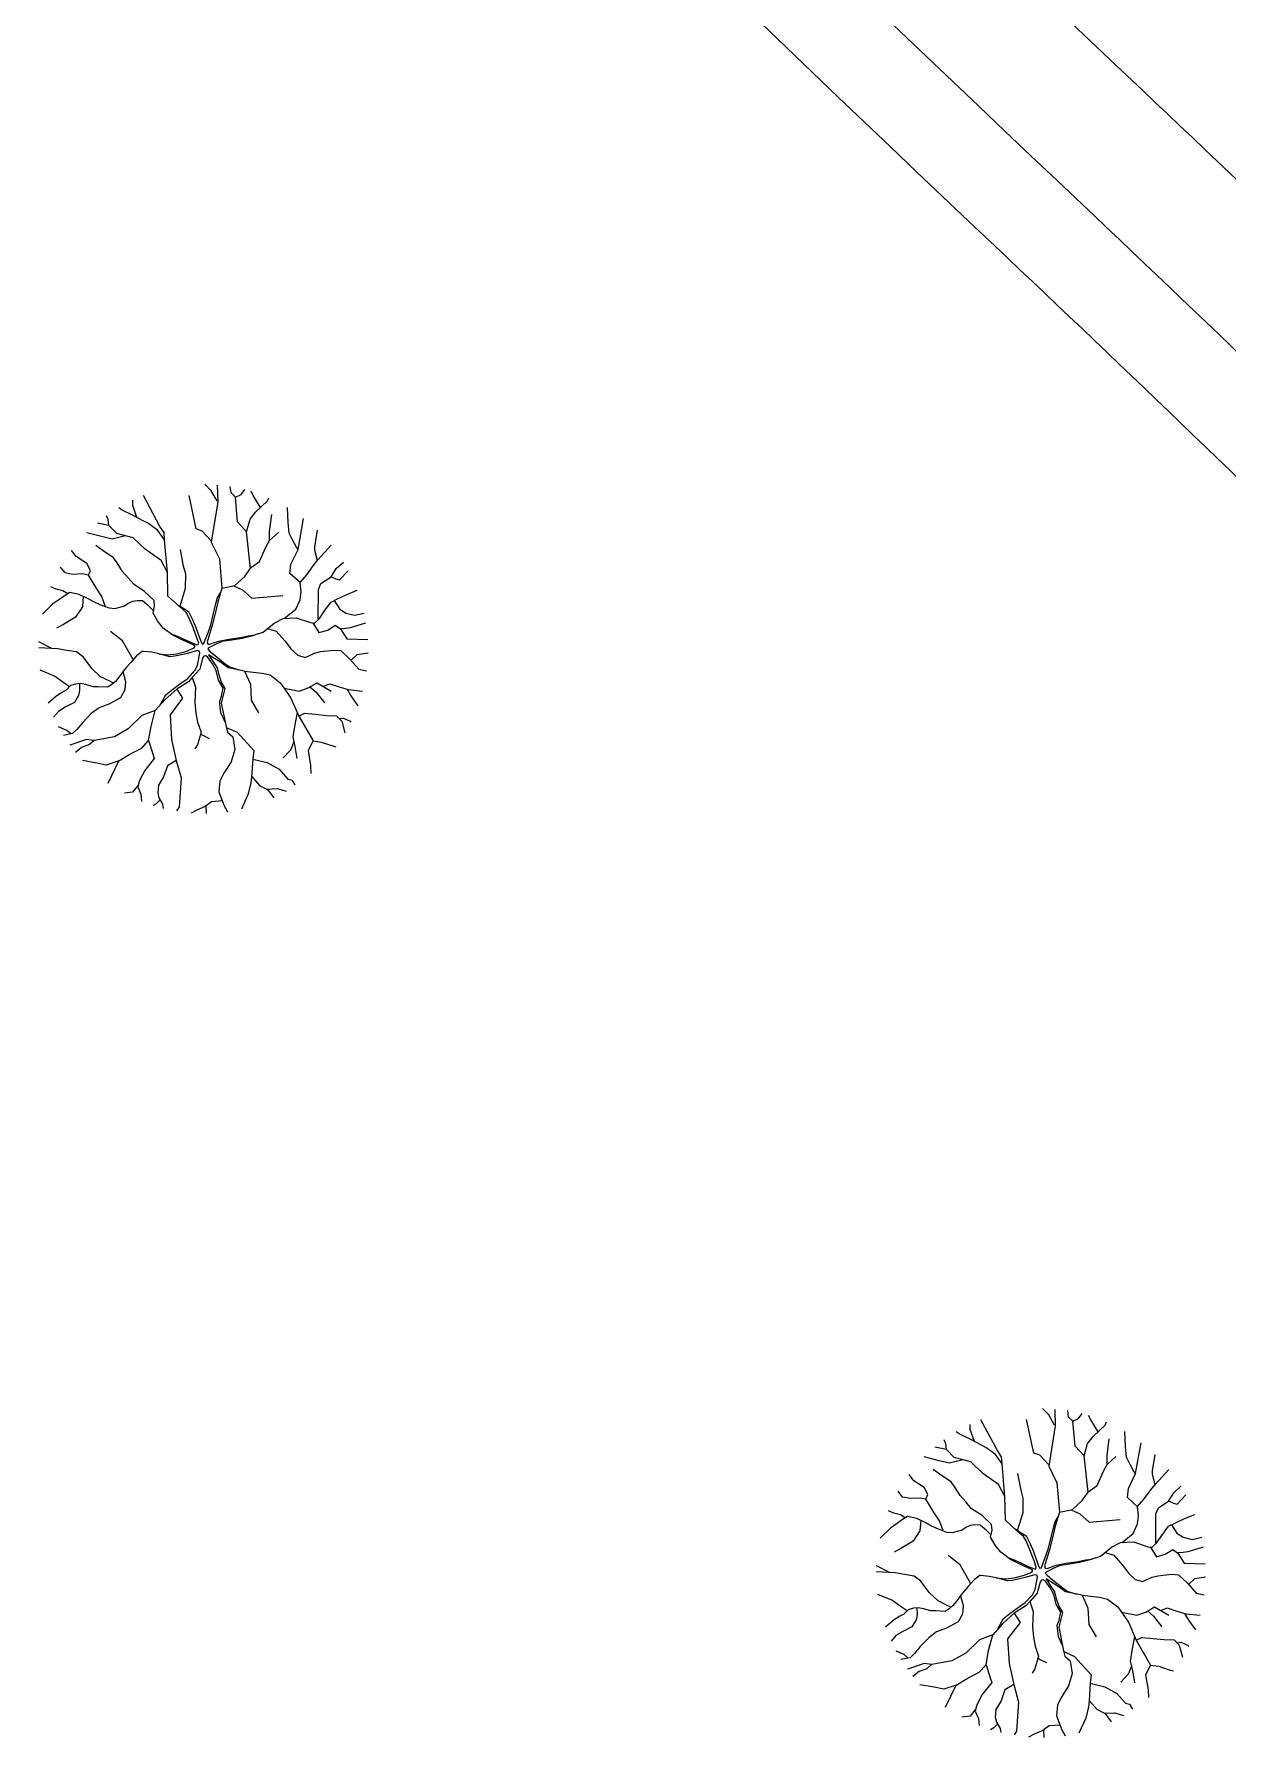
# Model space of a CAD drawing. Extents: x 99089 to 101049, y 99298 to 100905.
# Drawn here: x 100442.8 to 100548.5, y 99683.4 to 99835.5 of the extents above; entities that cross this region are included whole.
import ezdxf

# ---------------------------------------------------------------- set-up
doc = ezdxf.new("R2010")
doc.units = 0
for name, color, linetype in [('Survey Exist Alignments', 7, 'Continuous'), ('Survey Exist Pavement', 7, 'Continuous'), ('Survey Exist Surface', 7, 'Continuous'), ('Survey Exist Trees', 7, 'Continuous')]:
    doc.layers.add(name, color=color, linetype=linetype)

msp = doc.modelspace()

# ---------------------------------------------------------------- linework, layer by layer
at = {"layer": 'Survey Exist Alignments'}
for centre, radius, start, end in [((102573.88, 101982.59), 2960.47, 222.69721, 226.63007), ((98645.28, 97823.84), 2760.47, 44.60325, 46.63007)]:
    msp.add_arc(centre, radius, start, end, dxfattribs=at)
at = {"layer": 'Survey Exist Pavement'}
for centre, radius, start, end in [((102573.88, 101982.59), 2971.47, 222.69721, 226.63007), ((98645.28, 97823.84), 2749.47, 44.60325, 46.63007)]:
    msp.add_arc(centre, radius, start, end, dxfattribs=at)
at = {"layer": 'Survey Exist Surface'}
for centre, radius, start, end in [((102573.88, 101982.59), 2979.47, 222.69721, 226.63007), ((98645.28, 97823.84), 2741.47, 44.60325, 46.63007)]:
    msp.add_arc(centre, radius, start, end, dxfattribs=at)
at = {"layer": 'Survey Exist Trees'}
for points in [[(100458.95, 99794.15), (100458.43, 99795.04), (100457.88, 99795.62)], [(100458.96, 99795.53), (100459.01, 99794.07), (100458.44, 99790.5), (100459.16, 99789.02), (100459.38, 99786.41), (100460.53, 99786.65), (100461.4, 99787.46), (100461.92, 99788.2), (100461.56, 99791.42), (100460.76, 99792.29), (100460.58, 99794.48), (100460.19, 99794.85), (100460.12, 99795.43)], [(100460.58, 99794.48), (100461.08, 99794.72), (100461.41, 99795.16)], [(100462.8, 99793.56), (100462.16, 99794.62), (100461.96, 99795)], [(100454.31, 99790.7), (100453.71, 99791.54), (100452.88, 99792.15), (100452.41, 99792.39), (100451.52, 99792.85), (100450.5, 99793.37), (100450.24, 99793.54)], [(100451.85, 99792.68), (100451.48, 99793.74), (100451.48, 99794.21)], [(100454.59, 99785.71), (100454.55, 99787.8), (100454.31, 99790.7), (100454.26, 99791.34), (100453.89, 99791.88), (100452.44, 99794.62)], [(100458.4, 99790.64), (100457.63, 99791.47), (100457.11, 99791.67), (100456.47, 99794.64)], [(100461.56, 99791.42), (100461.88, 99792.52), (100462.39, 99793.17), (100463.42, 99794.15), (100463.54, 99794.42)], [(100466.14, 99789.86), (100465.98, 99790.04), (100465.65, 99790.65), (100465.33, 99791.3), (100465.24, 99792.24), (100465.18, 99793.58)], [(100454.55, 99787.8), (100453.99, 99788.88), (100452.59, 99789.87), (100451.52, 99790.89), (100450.07, 99791.27), (100449.38, 99791.97), (100448.35, 99792.19)], [(100449.38, 99791.97), (100449.31, 99792.49), (100449.16, 99792.83)], [(100463.6, 99790.65), (100463.6, 99791.44), (100463.79, 99792.94)], [(100464.93, 99783.75), (100465.92, 99784.55), (100466.3, 99785.39), (100466.39, 99786.1), (100466.3, 99786.91), (100465.41, 99787.73), (100465.49, 99788.54), (100466.14, 99789.86), (100466.61, 99792.58)], [(100450.83, 99791.07), (100449.65, 99790.75), (100448.72, 99790.99), (100447.41, 99791.32)], [(100461.91, 99788.21), (100462.71, 99788.78), (100463.27, 99790.04), (100463.6, 99790.65), (100464.4, 99791.35)], [(100467.85, 99788.88), (100467.61, 99789.76), (100467.61, 99790.09), (100467.86, 99791.55)], [(100449.07, 99784.77), (100448.75, 99785.67), (100448.29, 99786.37), (100447.55, 99787.58), (100447.73, 99788), (100447.41, 99788.61), (100446.48, 99789.22), (100446.06, 99789.76)], [(100454.18, 99782.89), (100454.18, 99782.89), (100453.69, 99783.52), (100453.28, 99784.22), (100453.42, 99784.83), (100453.37, 99785.34), (100452.53, 99786.13), (100451.6, 99786.74), (100451.09, 99787.35), (100450.58, 99787.91), (100450.11, 99788.65), (100449.79, 99789.12), (100448.86, 99789.73), (100448.21, 99790.2)], [(100455.67, 99784.82), (100456.17, 99786.41), (100456.18, 99787.67), (100455.99, 99788.37), (100455.72, 99789.86)], [(100466.3, 99786.91), (100466.91, 99787.61), (100467.47, 99788.41), (100467.89, 99788.92), (100469.07, 99790.22)], [(100447.55, 99787.57), (100447.03, 99787.68), (100446.15, 99787.63), (100445.49, 99787.77), (100445.09, 99788.28)], [(100467.92, 99783.65), (100467.93, 99786.29), (100468.15, 99786.82), (100469.05, 99787.42), (100469.51, 99788.15), (100470.14, 99788.73)], [(100469.05, 99787.43), (100469.47, 99787.24), (100469.8, 99787.15), (100470.57, 99787.97)], [(100453.32, 99784.4), (100452.9, 99784.83), (100452.35, 99785.29), (100451.88, 99785.29), (100451.46, 99785.25), (100451.09, 99785.06), (100450.76, 99784.83), (100449.87, 99784.6), (100449.41, 99784.64), (100448.66, 99784.92), (100448.05, 99785.2), (100447.54, 99785.48), (100446.75, 99785.86), (100445.91, 99786.04), (100445.49, 99785.77), (100445.02, 99785.44), (100444.41, 99785.02), (100443.5, 99784.13)], [(100445.72, 99785.92), (100445.3, 99786.19), (100444.7, 99786.33), (100444.24, 99786.53)], [(100455.42, 99784.98), (100456.01, 99784.61), (100456.43, 99784.34), (100456.78, 99783.64), (100457.08, 99782.95), (100457.38, 99782.1), (100457.56, 99781.59), (100457.65, 99781.47), (100457.78, 99781.51), (100457.91, 99781.85), (100458.12, 99782.42), (100458.39, 99783.16), (100458.62, 99784.07), (100458.82, 99784.94), (100459, 99785.58), (100459.26, 99786.02)], [(100459.38, 99786.41), (100459.01, 99785.19), (100458.77, 99784.17), (100458.48, 99783.02), (100458.12, 99781.85), (100458.06, 99781.67), (100458.13, 99781.47), (100458.29, 99781.45), (100459.1, 99781.73), (100459.99, 99781.91), (100461.03, 99782.06), (100461.71, 99782.21), (100462.28, 99782.28)], [(100460.42, 99786.63), (100461.19, 99786.27), (100462.02, 99785.55), (100464.77, 99785.77)], [(100462.6, 99782.39), (100463.02, 99782.53), (100464, 99783.32), (100464.8, 99783.74), (100465.96, 99783.79), (100467.22, 99783.37), (100467.59, 99783.32), (100468.02, 99783.74), (100468.53, 99784.49), (100469.05, 99785.19), (100469.61, 99785.47), (100470.4, 99785.84), (100471.37, 99786.23)], [(100447.09, 99785.7), (100447.03, 99784.78), (100446.42, 99783.85), (100445.34, 99783.2), (100444.74, 99782.88)], [(100454.88, 99782.38), (100455.36, 99782.21), (100456.01, 99781.9), (100456.63, 99781.63), (100457.16, 99781.41), (100457.29, 99781.42), (100457.33, 99781.56), (100457.13, 99782.11), (100456.77, 99783.09), (100456.43, 99783.89), (100456.21, 99784.27), (100455.59, 99784.82), (100454.59, 99785.71)], [(100469.31, 99785.32), (100469.79, 99784.58), (100470.35, 99784.2), (100471.14, 99784.02), (100471.98, 99784.22)], [(100453.79, 99780.61), (100454.61, 99780.53), (100455.36, 99780.6), (100456.18, 99780.81), (100456.93, 99781.13), (100457.01, 99781.26), (100456.91, 99781.36), (100455.71, 99781.9), (100455.04, 99782.25), (100454.18, 99782.89)], [(100463.42, 99782.86), (100464.19, 99782.62), (100464.98, 99781.74), (100465.49, 99781.04), (100466.1, 99780.48), (100466.75, 99780.29), (100467.59, 99780.66), (100468.1, 99780.8), (100469.31, 99780.94), (100469.92, 99780.89), (100470.71, 99780.14), (100471.5, 99779.26), (100472.2, 99779.09)], [(100467.44, 99783.34), (100467.97, 99782.48), (100468.76, 99782.71), (100469.41, 99783.13), (100469.88, 99782.81), (100470.44, 99781.92), (100472.3, 99781.86)], [(100469.77, 99782.88), (100470.11, 99782.85), (100470.77, 99782.94), (100472.14, 99783.36)], [(100444.32, 99781.08), (100443.18, 99781.67)], [(100451.52, 99780.09), (100450.59, 99781.76), (100449.52, 99782.58)], [(100462.6, 99782.39), (100461.99, 99782.17), (100461.17, 99781.97), (100460.26, 99781.82), (100459.37, 99781.69), (100458.76, 99781.4), (100458.2, 99781.13), (100458.13, 99781.04), (100458.28, 99780.84), (100458.77, 99780.45), (100459.67, 99779.73), (100460.08, 99779.44), (100460.88, 99779.18)], [(100449.77, 99778), (100449.39, 99778.2), (100448.64, 99778.58), (100447.85, 99779.32), (100447.11, 99780.3), (100446.5, 99780.77), (100445.66, 99780.91), (100444.83, 99781.05), (100443.17, 99781.13)], [(100452.43, 99780.81), (100452.33, 99780.81), (100451.82, 99780.44), (100451.31, 99779.83), (100450.93, 99779.41), (100450.65, 99779.09), (100450.28, 99778.58), (100449.95, 99778.16), (100449.62, 99777.88), (100449.25, 99777.64), (100448.41, 99777.69), (100447.99, 99777.69), (100447.34, 99777.88), (100446.87, 99777.97), (100446.45, 99777.92), (100445.98, 99777.79), (100445.61, 99777.41), (100445.19, 99777.18), (100444.63, 99776.81), (100443.98, 99776.24)], [(100453.89, 99776.04), (100454.4, 99776.98), (100455, 99777.46), (100455.65, 99777.94), (100456.35, 99778.42), (100456.99, 99779.12), (100457.23, 99779.57), (100457.43, 99780.68), (100457.37, 99780.85), (100457.21, 99780.89), (100456.22, 99780.61), (100455.21, 99780.39), (100454.78, 99780.35), (100453.91, 99780.59), (100453.16, 99780.74), (100452.43, 99780.81)], [(100459.67, 99774.55), (100459.29, 99775.39), (100459.21, 99776.15), (100459.19, 99776.42), (100459.35, 99776.86), (100459.49, 99777.57), (100459.08, 99778.27), (100458.88, 99779.14), (100458.55, 99779.72), (100458.11, 99780.34), (100457.95, 99780.44), (100457.78, 99780.41), (100457.66, 99780.21), (100457.48, 99779.47), (100457.42, 99779.25), (100456.76, 99778.51), (100456.41, 99778.13), (100455.38, 99777.48), (100454.35, 99776.55), (100453.48, 99775.58)], [(100461.38, 99779.08), (100459.93, 99779.37), (100459.27, 99779.86), (100458.2, 99780.52), (100458.6, 99779.91), (100458.95, 99779.37), (100459.07, 99778.86), (100459.32, 99778.11), (100459.65, 99777.54), (100459.32, 99776.25), (100459.75, 99774.16)], [(100470.82, 99780.03), (100471.37, 99780.56), (100472.32, 99780.7)], [(100445.89, 99777.69), (100445.28, 99778.11), (100444.54, 99778.63), (100443.29, 99779.15)], [(100450.61, 99779.03), (100450.84, 99778.15), (100450.79, 99777.41), (100450.41, 99776.71), (100449.38, 99776.15), (100448.5, 99775.82), (100447.8, 99775.31), (100447.05, 99774.52), (100446.53, 99773.91), (100446.16, 99773.54), (100445.34, 99773.38)], [(100456.76, 99778.51), (100457.04, 99777.64), (100456.99, 99776.28), (100457.08, 99775.35), (100457.22, 99774.56), (100457.54, 99773.67), (100457.21, 99772.55), (100456.98, 99772.18)], [(100461.38, 99779.08), (100462.94, 99778.9), (100463.64, 99778.74), (100464.55, 99778.05), (100464.88, 99777.56), (100465.49, 99776.68), (100466.18, 99775.08), (100467.46, 99772.89), (100467.01, 99772.03), (100467.23, 99770.71), (100467.27, 99770)], [(100461.38, 99779.08), (100461.91, 99777.92), (100461.98, 99776.49), (100462.63, 99775.38)], [(100446.76, 99777.96), (100446.78, 99777.36), (100446.68, 99776.9), (100446.31, 99776.29), (100445.51, 99775.87), (100444.9, 99775.5), (100444.47, 99775.01)], [(100455.38, 99777.48), (100455.89, 99776.67), (100454.79, 99775.21), (100454.92, 99773.02), (100455.34, 99771.17), (100455.76, 99769.61), (100455.59, 99767.02), (100455.37, 99766.7)], [(100464.88, 99777.56), (100466.23, 99777.3), (100467.02, 99777.58), (100467.82, 99778.05), (100469.07, 99777.3)], [(100467.18, 99777.67), (100467.72, 99777.21), (100468.46, 99776.27)], [(100468.35, 99777.73), (100468.93, 99777.95), (100469.77, 99777.67), (100470.57, 99777.44), (100471.84, 99777.31)], [(100470.46, 99777.47), (100470.8, 99776.88), (100471.43, 99776.01)], [(100449.3, 99769.16), (100450.24, 99771.12), (100451.22, 99771.71), (100452.28, 99772.25), (100452.89, 99772.92), (100453.11, 99774.18), (100453.48, 99775.58), (100452.29, 99775.13), (100451.09, 99773.95), (100449.86, 99773.25), (100448.07, 99772.94), (100447.39, 99773.02), (100445.92, 99772.52)], [(100466.04, 99775.42), (100465.8, 99774.18), (100465.66, 99773.24), (100465.84, 99772.4), (100466.03, 99771.33)], [(100466.18, 99775.08), (100466.69, 99775.34), (100467.67, 99775.25), (100468.65, 99775.15), (100469.53, 99775.11), (100470, 99774.64), (100470.28, 99773.6)], [(100445.99, 99773.51), (100445.64, 99773.82), (100444.91, 99774.13)], [(100459.75, 99774.16), (100459.87, 99773.67), (100460.34, 99773.25), (100460.52, 99772.13), (100460.19, 99771.05), (100459.54, 99770.03), (100459.21, 99769.33), (100459.12, 99768.39), (100459.58, 99767.13), (100459.88, 99766.62)], [(100459.77, 99774.08), (100460.72, 99773.66), (100462.2, 99772.03), (100462.11, 99771.29), (100462, 99769.72), (100461.95, 99769.19), (100461.71, 99768.2), (100461.11, 99766.86)], [(100469.77, 99774.87), (100470.14, 99774.92), (100470.75, 99774.64), (100470.8, 99774.54)], [(100448.07, 99772.94), (100447.65, 99772.56), (100446.95, 99772.32), (100446.4, 99771.88)], [(100452.89, 99772.92), (100453.25, 99771.76), (100453.38, 99771.34), (100452.54, 99770.27), (100452.07, 99769.38), (100451.93, 99768.82), (100452.21, 99768.17), (100452.26, 99767.54)], [(100457.49, 99773.49), (100457.68, 99773.39), (100458.24, 99773.11)], [(100465.76, 99772.8), (100465.47, 99772.08), (100464.81, 99771.38)], [(100467.46, 99772.89), (100468.18, 99772.77), (100469.2, 99772.45), (100469.48, 99772.38)], [(100450.24, 99771.12), (100449.14, 99770.74), (100448.3, 99770.92), (100447.03, 99771.15)], [(100455.34, 99771.17), (100454.55, 99770.69), (100454.22, 99769.71), (100453.75, 99768.96), (100453.7, 99768.26), (100453.8, 99767.84), (100454.12, 99767.28), (100454.18, 99766.91)], [(100462.11, 99771.29), (100463.4, 99770.97), (100464.45, 99770.38), (100465.23, 99769.51), (100465.6, 99769.42), (100465.85, 99768.99)], [(100462, 99769.76), (100462.71, 99768.95), (100463.36, 99768.62), (100464.29, 99768.67), (100465.06, 99768.43)], [(100451.98, 99769), (100451.47, 99768.35), (100450.74, 99768.26)], [(100453.9, 99767.66), (100453.56, 99767.33), (100453.28, 99767.16)], [(100463.4, 99768.63), (100463.97, 99767.86)], [(100459.42, 99767.58), (100458.46, 99767.51), (100457.9, 99767.09), (100457.15, 99766.76), (100456.65, 99766.5)], [(100457.96, 99767.13), (100457.99, 99766.46)], [(100533.13, 99712.3), (100532.61, 99713.19), (100532.06, 99713.77)], [(100533.14, 99713.68), (100533.19, 99712.22), (100532.61, 99708.65), (100533.34, 99707.17), (100533.56, 99704.57), (100534.71, 99704.81), (100535.57, 99705.61), (100536.1, 99706.35), (100535.74, 99709.58), (100534.94, 99710.44), (100534.76, 99712.63), (100534.37, 99713.01), (100534.3, 99713.58)], [(100534.76, 99712.63), (100535.25, 99712.87), (100535.58, 99713.31)], [(100536.98, 99711.71), (100536.34, 99712.77), (100536.14, 99713.15)], [(100528.49, 99708.85), (100527.89, 99709.7), (100527.05, 99710.3), (100526.59, 99710.54), (100525.7, 99711.01), (100524.68, 99711.52), (100524.42, 99711.7)], [(100526.03, 99710.83), (100525.66, 99711.89), (100525.66, 99712.36)], [(100528.77, 99703.86), (100528.73, 99705.96), (100528.49, 99708.85), (100528.44, 99709.49), (100528.07, 99710.04), (100526.61, 99712.77)], [(100532.58, 99708.79), (100531.81, 99709.62), (100531.28, 99709.82), (100530.65, 99712.79)], [(100535.74, 99709.57), (100536.06, 99710.67), (100536.57, 99711.32), (100537.6, 99712.3), (100537.72, 99712.57)], [(100540.31, 99708.01), (100540.16, 99708.19), (100539.83, 99708.8), (100539.51, 99709.45), (100539.42, 99710.39), (100539.36, 99711.73)], [(100528.73, 99705.96), (100528.17, 99707.04), (100526.77, 99708.02), (100525.7, 99709.05), (100524.25, 99709.42), (100523.56, 99710.12), (100522.53, 99710.34)], [(100523.56, 99710.12), (100523.49, 99710.64), (100523.34, 99710.98)], [(100537.78, 99708.8), (100537.78, 99709.6), (100537.97, 99711.09)], [(100539.11, 99701.9), (100540.1, 99702.7), (100540.48, 99703.55), (100540.56, 99704.25), (100540.48, 99705.06), (100539.59, 99705.88), (100539.67, 99706.69), (100540.31, 99708.01), (100540.79, 99710.73)], [(100525.01, 99709.22), (100523.83, 99708.91), (100522.9, 99709.14), (100521.59, 99709.47)], [(100528.36, 99701.05), (100528.36, 99701.05), (100527.87, 99701.67), (100527.46, 99702.37), (100527.6, 99702.98), (100527.55, 99703.49), (100526.71, 99704.28), (100525.78, 99704.89), (100525.27, 99705.5), (100524.76, 99706.06), (100524.29, 99706.81), (100523.97, 99707.27), (100523.04, 99707.88), (100522.39, 99708.35)], [(100536.09, 99706.36), (100536.89, 99706.94), (100537.45, 99708.2), (100537.78, 99708.8), (100538.57, 99709.5)], [(100540.48, 99705.07), (100541.08, 99705.77), (100541.65, 99706.56), (100542.07, 99707.07), (100543.25, 99708.37)], [(100542.03, 99707.03), (100541.79, 99707.91), (100541.79, 99708.24), (100542.04, 99709.7)], [(100523.25, 99702.92), (100522.93, 99703.82), (100522.47, 99704.52), (100521.73, 99705.74), (100521.91, 99706.16), (100521.59, 99706.76), (100520.66, 99707.37), (100520.24, 99707.91)], [(100529.85, 99702.97), (100530.35, 99704.56), (100530.36, 99705.82), (100530.17, 99706.52), (100529.89, 99708.02)], [(100542.1, 99701.8), (100542.11, 99704.44), (100542.33, 99704.97), (100543.23, 99705.57), (100543.68, 99706.3), (100544.31, 99706.88)], [(100521.73, 99705.73), (100521.21, 99705.83), (100520.33, 99705.78), (100519.67, 99705.92), (100519.27, 99706.43)], [(100543.23, 99705.58), (100543.65, 99705.39), (100543.98, 99705.3), (100544.75, 99706.13)], [(100527.5, 99702.55), (100527.08, 99702.98), (100526.53, 99703.44), (100526.06, 99703.45), (100525.64, 99703.4), (100525.26, 99703.21), (100524.94, 99702.98), (100524.05, 99702.75), (100523.58, 99702.79), (100522.84, 99703.07), (100522.23, 99703.35), (100521.72, 99703.64), (100520.93, 99704.01), (100520.09, 99704.2), (100519.67, 99703.92), (100519.2, 99703.59), (100518.59, 99703.17), (100517.68, 99702.28)], [(100519.9, 99704.07), (100519.48, 99704.34), (100518.88, 99704.48), (100518.42, 99704.69)], [(100521.27, 99703.85), (100521.21, 99702.94), (100520.6, 99702), (100519.52, 99701.35), (100518.92, 99701.03)], [(100529.06, 99700.53), (100529.54, 99700.37), (100530.19, 99700.05), (100530.8, 99699.78), (100531.34, 99699.56), (100531.47, 99699.57), (100531.51, 99699.71), (100531.31, 99700.27), (100530.95, 99701.25), (100530.61, 99702.04), (100530.39, 99702.42), (100529.77, 99702.97), (100528.77, 99703.86)], [(100529.59, 99703.13), (100530.18, 99702.76), (100530.61, 99702.49), (100530.96, 99701.79), (100531.26, 99701.11), (100531.56, 99700.25), (100531.74, 99699.74), (100531.82, 99699.62), (100531.96, 99699.66), (100532.09, 99700), (100532.3, 99700.57), (100532.57, 99701.31), (100532.8, 99702.22), (100533, 99703.09), (100533.18, 99703.73), (100533.44, 99704.17)], [(100533.56, 99704.57), (100533.19, 99703.34), (100532.95, 99702.32), (100532.66, 99701.17), (100532.29, 99700), (100532.24, 99699.82), (100532.31, 99699.62), (100532.47, 99699.6), (100533.28, 99699.88), (100534.17, 99700.06), (100535.21, 99700.22), (100535.88, 99700.37), (100536.46, 99700.43)], [(100534.6, 99704.78), (100535.37, 99704.42), (100536.2, 99703.7), (100538.95, 99703.92)], [(100536.78, 99700.54), (100537.2, 99700.68), (100538.18, 99701.48), (100538.98, 99701.89), (100540.14, 99701.94), (100541.4, 99701.52), (100541.77, 99701.47), (100542.19, 99701.89), (100542.71, 99702.64), (100543.22, 99703.34), (100543.79, 99703.62), (100544.58, 99703.99), (100545.55, 99704.38)], [(100543.49, 99703.47), (100543.97, 99702.73), (100544.53, 99702.36), (100545.32, 99702.17), (100546.16, 99702.37)], [(100525.7, 99698.24), (100524.77, 99699.91), (100523.7, 99700.73)], [(100527.97, 99698.77), (100528.79, 99698.68), (100529.54, 99698.76), (100530.36, 99698.96), (100531.11, 99699.28), (100531.19, 99699.41), (100531.09, 99699.51), (100529.89, 99700.05), (100529.22, 99700.4), (100528.36, 99701.05)], [(100537.6, 99701.01), (100538.37, 99700.77), (100539.16, 99699.89), (100539.67, 99699.19), (100540.27, 99698.63), (100540.93, 99698.44), (100541.77, 99698.81), (100542.28, 99698.95), (100543.49, 99699.09), (100544.1, 99699.04), (100544.89, 99698.3), (100545.68, 99697.41), (100546.38, 99697.25)], [(100541.62, 99701.49), (100542.15, 99700.63), (100542.94, 99700.86), (100543.59, 99701.28), (100544.06, 99700.96), (100544.62, 99700.07), (100546.48, 99700.01)], [(100543.95, 99701.03), (100544.29, 99701), (100544.95, 99701.1), (100546.32, 99701.51)], [(100523.95, 99696.16), (100523.57, 99696.35), (100522.82, 99696.73), (100522.03, 99697.48), (100521.29, 99698.46), (100520.68, 99698.92), (100519.84, 99699.06), (100519, 99699.2), (100517.35, 99699.29)], [(100518.5, 99699.23), (100517.36, 99699.82)], [(100536.78, 99700.54), (100536.17, 99700.33), (100535.35, 99700.12), (100534.44, 99699.97), (100533.55, 99699.84), (100532.94, 99699.55), (100532.38, 99699.28), (100532.31, 99699.19), (100532.46, 99698.99), (100532.95, 99698.6), (100533.85, 99697.88), (100534.26, 99697.59), (100535.06, 99697.33)], [(100526.61, 99698.96), (100526.51, 99698.96), (100526, 99698.59), (100525.49, 99697.99), (100525.11, 99697.57), (100524.83, 99697.24), (100524.46, 99696.73), (100524.13, 99696.31), (100523.8, 99696.03), (100523.43, 99695.79), (100522.59, 99695.84), (100522.17, 99695.84), (100521.52, 99696.03), (100521.05, 99696.12), (100520.63, 99696.08), (100520.16, 99695.94), (100519.79, 99695.56), (100519.37, 99695.33), (100518.81, 99694.96), (100518.16, 99694.39)], [(100528.07, 99694.19), (100528.58, 99695.13), (100529.18, 99695.61), (100529.83, 99696.09), (100530.53, 99696.57), (100531.17, 99697.27), (100531.41, 99697.72), (100531.61, 99698.83), (100531.55, 99699.01), (100531.38, 99699.04), (100530.4, 99698.76), (100529.39, 99698.54), (100528.96, 99698.5), (100528.09, 99698.74), (100527.34, 99698.89), (100526.61, 99698.96)], [(100533.85, 99692.71), (100533.47, 99693.54), (100533.39, 99694.3), (100533.37, 99694.57), (100533.53, 99695.01), (100533.67, 99695.72), (100533.26, 99696.42), (100533.06, 99697.29), (100532.73, 99697.87), (100532.29, 99698.49), (100532.13, 99698.59), (100531.96, 99698.56), (100531.84, 99698.37), (100531.66, 99697.63), (100531.6, 99697.4), (100530.94, 99696.66), (100530.59, 99696.28), (100529.56, 99695.63), (100528.53, 99694.7), (100527.66, 99693.73)], [(100535.56, 99697.23), (100534.11, 99697.52), (100533.45, 99698.01), (100532.38, 99698.67), (100532.78, 99698.06), (100533.13, 99697.52), (100533.25, 99697.01), (100533.5, 99696.26), (100533.83, 99695.69), (100533.5, 99694.4), (100533.93, 99692.31)], [(100545, 99698.18), (100545.55, 99698.72), (100546.5, 99698.85)], [(100520.07, 99695.84), (100519.46, 99696.26), (100518.72, 99696.78), (100517.47, 99697.3)], [(100520.94, 99696.11), (100520.95, 99695.52), (100520.86, 99695.05), (100520.49, 99694.44), (100519.69, 99694.02), (100519.08, 99693.65), (100518.65, 99693.16)], [(100524.79, 99697.18), (100525.02, 99696.31), (100524.97, 99695.56), (100524.59, 99694.86), (100523.56, 99694.3), (100522.68, 99693.97), (100521.98, 99693.46), (100521.23, 99692.67), (100520.71, 99692.06), (100520.34, 99691.69), (100519.52, 99691.53)], [(100530.94, 99696.66), (100531.22, 99695.79), (100531.17, 99694.43), (100531.26, 99693.5), (100531.4, 99692.71), (100531.72, 99691.82), (100531.39, 99690.7), (100531.16, 99690.33)], [(100535.56, 99697.23), (100537.12, 99697.05), (100537.82, 99696.89), (100538.73, 99696.2), (100539.06, 99695.71), (100539.67, 99694.83), (100540.36, 99693.23), (100541.64, 99691.04), (100541.19, 99690.18), (100541.41, 99688.86), (100541.45, 99688.16)], [(100535.56, 99697.23), (100536.09, 99696.07), (100536.16, 99694.64), (100536.81, 99693.53)], [(100539.06, 99695.71), (100540.41, 99695.45), (100541.2, 99695.73), (100541.99, 99696.2), (100543.25, 99695.45)], [(100542.53, 99695.88), (100543.11, 99696.1), (100543.95, 99695.82), (100544.75, 99695.59), (100546.02, 99695.46)], [(100529.56, 99695.63), (100530.07, 99694.82), (100528.97, 99693.36), (100529.1, 99691.17), (100529.52, 99689.32), (100529.94, 99687.76), (100529.77, 99685.17), (100529.55, 99684.85)], [(100541.36, 99695.83), (100541.9, 99695.36), (100542.64, 99694.43)], [(100544.64, 99695.62), (100544.98, 99695.03), (100545.61, 99694.16)], [(100523.48, 99687.31), (100524.42, 99689.27), (100525.4, 99689.86), (100526.46, 99690.4), (100527.07, 99691.07), (100527.29, 99692.33), (100527.66, 99693.73), (100526.47, 99693.28), (100525.27, 99692.1), (100524.04, 99691.41), (100522.25, 99691.09), (100521.57, 99691.17), (100520.1, 99690.67)], [(100540.22, 99693.57), (100539.98, 99692.33), (100539.84, 99691.39), (100540.02, 99690.55), (100540.21, 99689.48)], [(100540.36, 99693.23), (100540.87, 99693.49), (100541.85, 99693.4), (100542.83, 99693.31), (100543.71, 99693.26), (100544.18, 99692.79), (100544.46, 99691.75)], [(100543.95, 99693.02), (100544.32, 99693.07), (100544.93, 99692.79), (100544.98, 99692.69)], [(100520.17, 99691.66), (100519.81, 99691.97), (100519.09, 99692.28)], [(100531.67, 99691.64), (100531.86, 99691.54), (100532.42, 99691.26)], [(100533.93, 99692.31), (100534.05, 99691.82), (100534.52, 99691.4), (100534.7, 99690.28), (100534.37, 99689.21), (100533.72, 99688.18), (100533.39, 99687.48), (100533.29, 99686.55), (100533.76, 99685.29), (100534.06, 99684.77)], [(100533.95, 99692.23), (100534.9, 99691.81), (100536.38, 99690.18), (100536.29, 99689.44), (100536.18, 99687.87), (100536.13, 99687.34), (100535.89, 99686.35), (100535.29, 99685.01)], [(100522.24, 99691.09), (100521.83, 99690.71), (100521.13, 99690.48), (100520.58, 99690.04)], [(100527.07, 99691.07), (100527.43, 99689.91), (100527.56, 99689.49), (100526.72, 99688.42), (100526.25, 99687.53), (100526.11, 99686.97), (100526.39, 99686.32), (100526.44, 99685.69)], [(100539.94, 99690.95), (100539.65, 99690.23), (100538.99, 99689.53)], [(100541.64, 99691.04), (100542.36, 99690.93), (100543.38, 99690.6), (100543.66, 99690.53)], [(100524.42, 99689.27), (100523.32, 99688.89), (100522.48, 99689.08), (100521.21, 99689.3)], [(100529.52, 99689.32), (100528.73, 99688.84), (100528.4, 99687.86), (100527.93, 99687.11), (100527.88, 99686.41), (100527.98, 99685.99), (100528.3, 99685.43), (100528.36, 99685.06)], [(100536.29, 99689.44), (100537.58, 99689.12), (100538.63, 99688.53), (100539.41, 99687.66), (100539.78, 99687.57), (100540.03, 99687.14)], [(100526.16, 99687.15), (100525.64, 99686.51), (100524.92, 99686.41)], [(100536.18, 99687.91), (100536.89, 99687.1), (100537.54, 99686.78), (100538.47, 99686.82), (100539.24, 99686.58)], [(100528.08, 99685.81), (100527.74, 99685.48), (100527.46, 99685.31)], [(100533.59, 99685.73), (100532.64, 99685.66), (100532.08, 99685.24), (100531.33, 99684.91), (100530.83, 99684.65)], [(100537.58, 99686.78), (100538.15, 99686.01)], [(100532.14, 99685.29), (100532.17, 99684.61)]]:
    msp.add_lwpolyline(points, dxfattribs=at)
for points in [[(100952.57, 99603.58), (100952.57, 99653.42), (100928.92, 99689.74), (100899.37, 99717.62), (100871.5, 99745.5), (100859.68, 99772.53), (100859.68, 99791.11), (100851.24, 99840.11), (100841.1, 99859.54), (100797.2, 99911.07), (100756.66, 99941.48), (100672.22, 99984.56), (100638.45, 100011.59), (100619.87, 100011.59), (100619.87, 99995.54), (100601.29, 99995.54), (100572.58, 99987.09), (100549.78, 99978.65), (100514.32, 99978.65), (100504.19, 100000.61), (100504.19, 100031.02), (100504.19, 100052.98), (100504.19, 100102.82), (100488.14, 100145.91), (100463.66, 100181.38), (100478.48, 100209.01), (100515.02, 100209.01), (100542.42, 100209.01), (100558.8, 100213.74), (100558.8, 100251.27), (100596.08, 100274.11), (100629.19, 100274.11), (100648.6, 100243.28), (100681.71, 100215.86), (100715.96, 100230.71), (100731.95, 100280.97), (100715.96, 100304.95), (100715.96, 100333.51)], [(99406.4, 99490.57), (99430.37, 99527.12), (99479.47, 99555.68), (99529.7, 99567.1), (99563.96, 99602.51), (99615.33, 99682.46), (99619.9, 99735), (99642.74, 99788.68), (99642.74, 99834.37), (99645.02, 99857.22), (99669, 99877.78), (99705.53, 99899.48), (99748.92, 99899.48), (99778.6, 99916.61), (99799.15, 99910.9), (99810.57, 99898.33), (99831.12, 99899.48), (99865.37, 99926.89), (99912.18, 99971.43), (99951, 100007.98), (99964.7, 100005.7), (99971.55, 99995.42), (99990.96, 99969.15), (100030.92, 99982.86), (100057.18, 100012.55), (100096, 99993.14), (100126.83, 99979.43), (100169.07, 99984), (100185.06, 99978.29), (100218.17, 99904.05), (100201.04, 99856.07), (100175.92, 99801.25), (100206.75, 99786.4), (100246.71, 99781.83), (100269.54, 99705.31), (100299.23, 99633.35), (100383.72, 99567.1), (100413.4, 99565.96), (100443.09, 99561.39), (100501.32, 99509.99), (100485.33, 99433.46), (100478.48, 99378.64), (100529.86, 99378.64), (100567.54, 99356.94), (100598.36, 99343.23), (100616.63, 99297.54)]]:
    msp.add_spline(points, degree=3, dxfattribs=at)

doc.saveas('drawing.dxf')
